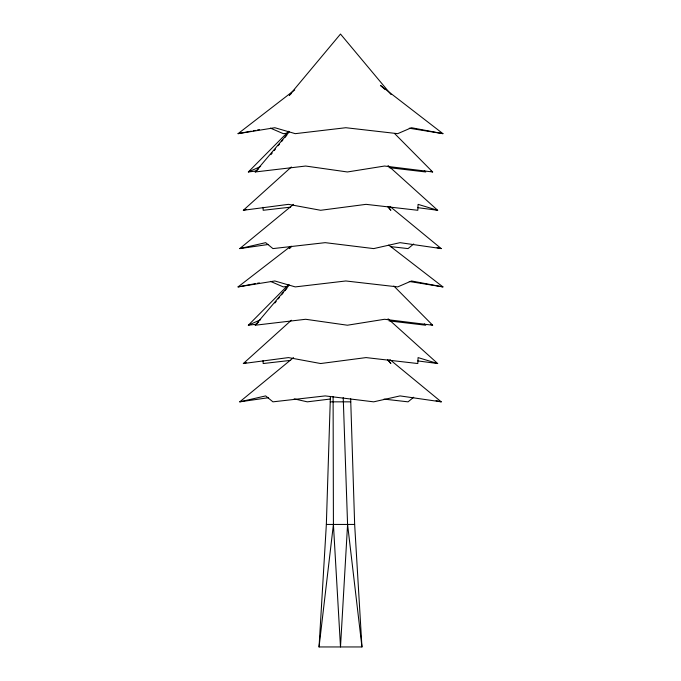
<?xml version="1.0" encoding="UTF-8"?>
<svg xmlns="http://www.w3.org/2000/svg" width="681" height="681" viewBox="0 0 681 681"><rect width="100%" height="100%" fill="white"/><g stroke="black" fill="none" stroke-linecap="round" stroke-linejoin="round"><path stroke-width="1.02" d="M333.103 396.529L333.418 524.438L340.5 646.95L347.582 524.438L343.215 397.593M350.664 398.657L354.656 524.438L361.951 646.95L319.048 646.95L326.344 524.438L330.396 396.529M319.048 646.95L333.418 524.438M270.902 154.638L272.23 153.012M274.222 150.569L275.55 148.935M278.206 145.683L279.533 144.057M281.525 141.614L282.853 139.98M284.845 137.536L286.846 135.102M274.886 303.002L276.214 301.368M278.206 298.925L279.533 297.299M281.525 294.856L283.517 292.413M284.845 290.787L286.846 288.344M291.298 246.173L289.28 248.599L291.545 246.607M394.571 133.502L432.665 171.97L384.552 166.036L347.395 171.97L305.65 166.036L255.23 171.97L289.323 131.748M393.822 285.994L432.665 325.22L384.552 319.278L347.395 325.22L305.65 319.278L255.23 325.22L289.323 284.99M256.703 170.94L248.335 171.97L288.667 131.246M256.703 324.19L248.335 325.22L288.667 284.488M255.23 171.97L258.771 168.675M255.23 325.22L258.771 321.917M388.059 165.56L437.67 210.284L418.083 204.351L417.819 210.284L366.055 204.351L320.649 210.284L288.463 204.351L243.33 210.284L291.366 166.981M388.059 318.81L437.67 363.535L418.083 357.593L417.819 363.535L366.055 357.593L320.649 363.535L288.463 357.593L243.33 363.535L291.366 320.223M291.545 93.357L289.28 95.349L340.5 34.05L391.047 94.54M268.595 244.436L239.763 248.599L293.537 204.343M268.595 397.687L239.763 401.841L293.537 357.593M413.716 243.977L408.064 248.599L390.29 246.573M413.716 397.227L408.064 401.841L384.016 399.109M384.935 89.373L380.407 85.389L442.939 133.663L411.486 127.722L397.695 133.663L345.812 127.722L295.256 133.663L274.826 127.722L238.061 133.663L294.754 89.892M388.749 245.075L442.939 286.905L411.486 280.972L397.695 286.905L345.812 280.972L295.256 286.905L274.826 280.972L238.061 286.905L290.583 246.36M248.335 171.97L260.653 166.462M248.335 325.22L260.653 319.704M243.33 210.284L246.267 209.39M243.33 363.535L246.267 362.641M239.763 248.599L265.667 242.657L272.936 248.599L325.212 242.657L373.682 248.599L400.045 242.657L441.237 248.599L389.907 206.36M239.763 401.841L265.667 395.908L272.936 401.841L325.212 395.908L373.682 401.841L400.045 395.908L441.237 401.841L389.907 359.602M238.061 133.663L251.246 131.169M253.281 130.786L255.307 130.403M257.341 130.02L259.367 129.637M238.061 286.905L255.307 283.654M257.341 283.27L259.367 282.887M330.498 399.006L307.318 401.841L294.141 398.87M287.45 133.187L283.305 133.663L270.434 128.122M290.651 207.135L263.181 210.284L263.045 207.313M287.45 286.429L283.305 286.905L270.434 281.364M290.651 360.377L263.181 363.535L263.045 360.564M330.242 401.841L350.758 401.841M326.344 524.438L354.656 524.438M389.004 167.645L425.77 171.97L424.357 170.65M389.004 320.887L425.77 325.22L424.357 323.901M417.725 207.662L437.67 210.284M417.725 360.904L437.67 363.535M409.238 128.215L442.939 133.663M409.238 281.466L442.939 286.905M437.091 247.646L441.237 248.599M436.061 400.658L441.237 401.841M430.775 171.127L432.665 171.97M430.775 324.369L432.665 325.22M387.676 206.454L390.868 210.284L388.187 207.015M387.676 359.696L390.868 363.535L388.187 360.258M347.582 524.438L361.951 646.95"/></g></svg>
